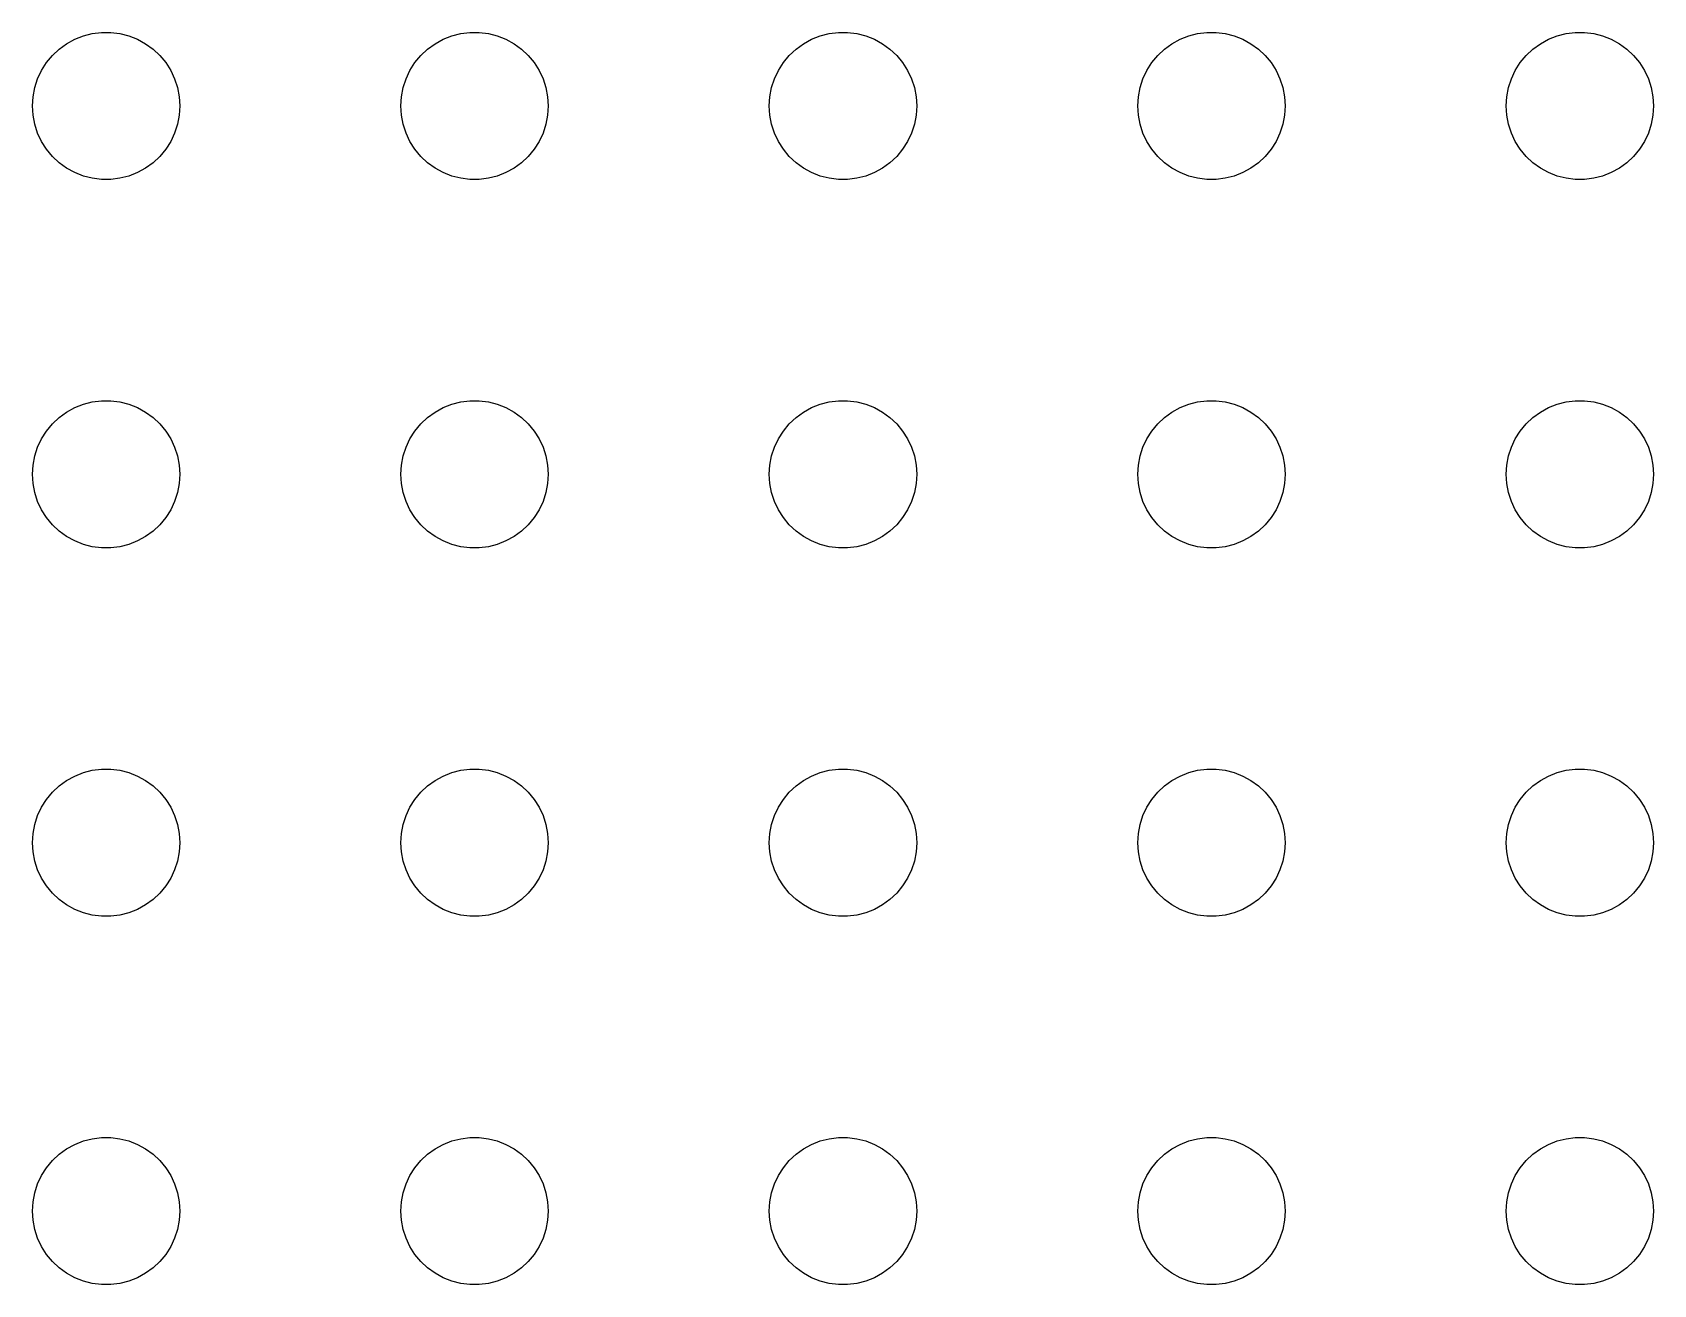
# Model space of a CAD drawing. Header units: metres. Extents: x -75 to 75, y -56 to 56.
# Drawn here: x -35.25 to -2.25, y -31.5 to -6 of the extents above; entities that cross this region are included whole.
import ezdxf

# ---------------------------------------------------------------- set-up
doc = ezdxf.new("R2010")
doc.units = ezdxf.units.M

msp = doc.modelspace()

# ---------------------------------------------------------------- linework, layer by layer
for p, q in [((-34.7061, -6.34422), (-34.5537, -6.23351)), ((-34.5537, -6.23351), (-34.3887, -6.14275)), ((-34.3887, -6.14275), (-34.2135, -6.07341)), ((-34.2135, -6.07341), (-34.0311, -6.02657)), ((-34.0311, -6.02657), (-33.8442, -6.00294)), ((-33.8442, -6.00294), (-33.6558, -6.00294)), ((-33.6558, -6.00294), (-33.4689, -6.02657)), ((-33.4689, -6.02657), (-33.2865, -6.07341)), ((-33.2865, -6.07341), (-33.1113, -6.14275)), ((-33.1113, -6.14275), (-32.9463, -6.23351)), ((-32.9463, -6.23351), (-32.7939, -6.34422)), ((-27.2061, -6.34422), (-27.0537, -6.23351)), ((-27.0537, -6.23351), (-26.8887, -6.14275)), ((-26.8887, -6.14275), (-26.7135, -6.07341)), ((-26.7135, -6.07341), (-26.5311, -6.02657)), ((-26.5311, -6.02657), (-26.3442, -6.00294)), ((-26.3442, -6.00294), (-26.1558, -6.00294)), ((-26.1558, -6.00294), (-25.9689, -6.02657)), ((-25.9689, -6.02657), (-25.7865, -6.07341)), ((-25.7865, -6.07341), (-25.6113, -6.14275)), ((-25.6113, -6.14275), (-25.4463, -6.23351)), ((-25.4463, -6.23351), (-25.2939, -6.34422)), ((-19.7061, -6.34422), (-19.5537, -6.23351)), ((-19.5537, -6.23351), (-19.3887, -6.14275)), ((-19.3887, -6.14275), (-19.2135, -6.07341)), ((-19.2135, -6.07341), (-19.0311, -6.02657)), ((-19.0311, -6.02657), (-18.8442, -6.00294)), ((-18.8442, -6.00294), (-18.6558, -6.00294)), ((-18.6558, -6.00294), (-18.4689, -6.02657)), ((-18.4689, -6.02657), (-18.2865, -6.07341)), ((-18.2865, -6.07341), (-18.1113, -6.14275)), ((-18.1113, -6.14275), (-17.9463, -6.23351)), ((-17.9463, -6.23351), (-17.7939, -6.34422)), ((-12.2061, -6.34422), (-12.0537, -6.23351)), ((-12.0537, -6.23351), (-11.8887, -6.14275)), ((-11.8887, -6.14275), (-11.7135, -6.07341)), ((-11.7135, -6.07341), (-11.5311, -6.02657)), ((-11.5311, -6.02657), (-11.3442, -6.00294)), ((-11.3442, -6.00294), (-11.1558, -6.00294)), ((-11.1558, -6.00294), (-10.9689, -6.02657)), ((-10.9689, -6.02657), (-10.7865, -6.07341)), ((-10.7865, -6.07341), (-10.6113, -6.14275)), ((-10.6113, -6.14275), (-10.4463, -6.23351)), ((-10.4463, -6.23351), (-10.2939, -6.34422)), ((-4.70613, -6.34422), (-4.55373, -6.23351)), ((-4.55373, -6.23351), (-4.38866, -6.14275)), ((-4.38866, -6.14275), (-4.21352, -6.07341)), ((-4.21352, -6.07341), (-4.03107, -6.02657)), ((-4.03107, -6.02657), (-3.84418, -6.00294)), ((-3.84418, -6.00294), (-3.65581, -6.00294)), ((-3.65581, -6.00294), (-3.46892, -6.02657)), ((-3.46892, -6.02657), (-3.28647, -6.07341)), ((-3.28647, -6.07341), (-3.11133, -6.14275)), ((-3.11133, -6.14275), (-2.94626, -6.23351)), ((-2.94626, -6.23351), (-2.79385, -6.34422)), ((-34.9635, -6.61832), (-34.8434, -6.47318)), ((-34.8434, -6.47318), (-34.7061, -6.34422)), ((-32.7939, -6.34422), (-32.6565, -6.47318)), ((-32.6565, -6.47318), (-32.5365, -6.61832)), ((-27.4635, -6.61832), (-27.3434, -6.47318)), ((-27.3434, -6.47318), (-27.2061, -6.34422)), ((-25.2939, -6.34422), (-25.1565, -6.47318)), ((-25.1565, -6.47318), (-25.0365, -6.61832)), ((-19.9635, -6.61832), (-19.8434, -6.47318)), ((-19.8434, -6.47318), (-19.7061, -6.34422)), ((-17.7939, -6.34422), (-17.6565, -6.47318)), ((-17.6565, -6.47318), (-17.5365, -6.61832)), ((-12.4635, -6.61832), (-12.3434, -6.47318)), ((-12.3434, -6.47318), (-12.2061, -6.34422)), ((-10.2939, -6.34422), (-10.1565, -6.47318)), ((-10.1565, -6.47318), (-10.0365, -6.61832)), ((-4.96352, -6.61832), (-4.84344, -6.47318)), ((-4.84344, -6.47318), (-4.70613, -6.34422)), ((-2.79385, -6.34422), (-2.65654, -6.47318)), ((-2.65654, -6.47318), (-2.53647, -6.61832)), ((-35.1447, -6.9478), (-35.0645, -6.77736)), ((-35.0645, -6.77736), (-34.9635, -6.61832)), ((-32.5365, -6.61832), (-32.4355, -6.77736)), ((-32.4355, -6.77736), (-32.3553, -6.9478)), ((-27.6447, -6.9478), (-27.5645, -6.77736)), ((-27.5645, -6.77736), (-27.4635, -6.61832)), ((-25.0365, -6.61832), (-24.9355, -6.77736)), ((-24.9355, -6.77736), (-24.8553, -6.9478)), ((-20.1447, -6.9478), (-20.0645, -6.77736)), ((-20.0645, -6.77736), (-19.9635, -6.61832)), ((-17.5365, -6.61832), (-17.4355, -6.77736)), ((-17.4355, -6.77736), (-17.3553, -6.9478)), ((-12.6447, -6.9478), (-12.5645, -6.77736)), ((-12.5645, -6.77736), (-12.4635, -6.61832)), ((-10.0365, -6.61832), (-9.93553, -6.77736)), ((-9.93553, -6.77736), (-9.85533, -6.9478)), ((-5.14465, -6.9478), (-5.06445, -6.77736)), ((-5.06445, -6.77736), (-4.96352, -6.61832)), ((-2.53647, -6.61832), (-2.43553, -6.77736)), ((-2.43553, -6.77736), (-2.35533, -6.9478)), ((-35.2382, -7.312), (-35.2029, -7.12695)), ((-35.2029, -7.12695), (-35.1447, -6.9478)), ((-32.3553, -6.9478), (-32.2971, -7.12695)), ((-32.2971, -7.12695), (-32.2618, -7.312)), ((-27.7382, -7.312), (-27.7029, -7.12695)), ((-27.7029, -7.12695), (-27.6447, -6.9478)), ((-24.8553, -6.9478), (-24.7971, -7.12695)), ((-24.7971, -7.12695), (-24.7618, -7.312)), ((-20.2382, -7.312), (-20.2029, -7.12695)), ((-20.2029, -7.12695), (-20.1447, -6.9478)), ((-17.3553, -6.9478), (-17.2971, -7.12695)), ((-17.2971, -7.12695), (-17.2618, -7.312)), ((-12.7382, -7.312), (-12.7029, -7.12695)), ((-12.7029, -7.12695), (-12.6447, -6.9478)), ((-9.85533, -6.9478), (-9.79712, -7.12695)), ((-9.79712, -7.12695), (-9.76183, -7.312)), ((-5.23816, -7.312), (-5.20287, -7.12695)), ((-5.20287, -7.12695), (-5.14465, -6.9478)), ((-2.35533, -6.9478), (-2.29712, -7.12695)), ((-2.29712, -7.12695), (-2.26183, -7.312)), ((-35.25, -7.5), (-35.2382, -7.312)), ((-35.2382, -7.68799), (-35.25, -7.5)), ((-32.2618, -7.312), (-32.25, -7.5)), ((-32.25, -7.5), (-32.2618, -7.68799)), ((-27.75, -7.5), (-27.7382, -7.312)), ((-27.7382, -7.68799), (-27.75, -7.5)), ((-24.7618, -7.312), (-24.75, -7.5)), ((-24.75, -7.5), (-24.7618, -7.68799)), ((-20.25, -7.5), (-20.2382, -7.312)), ((-20.2382, -7.68799), (-20.25, -7.5)), ((-17.2618, -7.312), (-17.25, -7.5)), ((-17.25, -7.5), (-17.2618, -7.68799)), ((-12.75, -7.5), (-12.7382, -7.312)), ((-12.7382, -7.68799), (-12.75, -7.5)), ((-9.76183, -7.312), (-9.75, -7.5)), ((-9.75, -7.5), (-9.76183, -7.68799)), ((-5.25, -7.5), (-5.23816, -7.312)), ((-5.23816, -7.68799), (-5.25, -7.5)), ((-2.26183, -7.312), (-2.25, -7.5)), ((-2.25, -7.5), (-2.26183, -7.68799)), ((-35.2029, -7.87303), (-35.2382, -7.68799)), ((-35.1447, -8.05219), (-35.2029, -7.87303)), ((-32.2971, -7.87303), (-32.3553, -8.05219)), ((-32.2618, -7.68799), (-32.2971, -7.87303)), ((-27.7029, -7.87303), (-27.7382, -7.68799)), ((-27.6447, -8.05219), (-27.7029, -7.87303)), ((-24.7971, -7.87303), (-24.8553, -8.05219)), ((-24.7618, -7.68799), (-24.7971, -7.87303)), ((-20.2029, -7.87303), (-20.2382, -7.68799)), ((-20.1447, -8.05219), (-20.2029, -7.87303)), ((-17.2971, -7.87303), (-17.3553, -8.05219)), ((-17.2618, -7.68799), (-17.2971, -7.87303)), ((-12.7029, -7.87303), (-12.7382, -7.68799)), ((-12.6447, -8.05219), (-12.7029, -7.87303)), ((-9.79712, -7.87303), (-9.85533, -8.05219)), ((-9.76183, -7.68799), (-9.79712, -7.87303)), ((-5.20287, -7.87303), (-5.23816, -7.68799)), ((-5.14465, -8.05219), (-5.20287, -7.87303)), ((-2.29712, -7.87303), (-2.35533, -8.05219)), ((-2.26183, -7.68799), (-2.29712, -7.87303)), ((-35.0645, -8.22263), (-35.1447, -8.05219)), ((-34.9635, -8.38167), (-35.0645, -8.22263)), ((-32.4355, -8.22263), (-32.5365, -8.38167)), ((-32.3553, -8.05219), (-32.4355, -8.22263)), ((-27.5645, -8.22263), (-27.6447, -8.05219)), ((-27.4635, -8.38167), (-27.5645, -8.22263)), ((-24.9355, -8.22263), (-25.0365, -8.38167)), ((-24.8553, -8.05219), (-24.9355, -8.22263)), ((-20.0645, -8.22263), (-20.1447, -8.05219)), ((-19.9635, -8.38167), (-20.0645, -8.22263)), ((-17.4355, -8.22263), (-17.5365, -8.38167)), ((-17.3553, -8.05219), (-17.4355, -8.22263)), ((-12.5645, -8.22263), (-12.6447, -8.05219)), ((-12.4635, -8.38167), (-12.5645, -8.22263)), ((-9.93553, -8.22263), (-10.0365, -8.38167)), ((-9.85533, -8.05219), (-9.93553, -8.22263)), ((-5.06445, -8.22263), (-5.14465, -8.05219)), ((-4.96352, -8.38167), (-5.06445, -8.22263)), ((-2.43553, -8.22263), (-2.53647, -8.38167)), ((-2.35533, -8.05219), (-2.43553, -8.22263)), ((-34.8434, -8.52681), (-34.9635, -8.38167)), ((-34.7061, -8.65576), (-34.8434, -8.52681)), ((-32.6565, -8.52681), (-32.7939, -8.65576)), ((-32.5365, -8.38167), (-32.6565, -8.52681)), ((-27.3434, -8.52681), (-27.4635, -8.38167)), ((-27.2061, -8.65576), (-27.3434, -8.52681)), ((-25.1565, -8.52681), (-25.2939, -8.65576)), ((-25.0365, -8.38167), (-25.1565, -8.52681)), ((-19.8434, -8.52681), (-19.9635, -8.38167)), ((-19.7061, -8.65576), (-19.8434, -8.52681)), ((-17.6565, -8.52681), (-17.7939, -8.65576)), ((-17.5365, -8.38167), (-17.6565, -8.52681)), ((-12.3434, -8.52681), (-12.4635, -8.38167)), ((-12.2061, -8.65576), (-12.3434, -8.52681)), ((-10.1565, -8.52681), (-10.2939, -8.65576)), ((-10.0365, -8.38167), (-10.1565, -8.52681)), ((-4.84344, -8.52681), (-4.96352, -8.38167)), ((-4.70613, -8.65576), (-4.84344, -8.52681)), ((-2.65654, -8.52681), (-2.79385, -8.65576)), ((-2.53647, -8.38167), (-2.65654, -8.52681)), ((-34.5537, -8.76648), (-34.7061, -8.65576)), ((-34.3887, -8.85724), (-34.5537, -8.76648)), ((-34.2135, -8.92657), (-34.3887, -8.85724)), ((-33.1113, -8.85724), (-33.2865, -8.92657)), ((-32.9463, -8.76648), (-33.1113, -8.85724)), ((-32.7939, -8.65576), (-32.9463, -8.76648)), ((-27.0537, -8.76648), (-27.2061, -8.65576)), ((-26.8887, -8.85724), (-27.0537, -8.76648)), ((-26.7135, -8.92657), (-26.8887, -8.85724)), ((-25.6113, -8.85724), (-25.7865, -8.92657)), ((-25.4463, -8.76648), (-25.6113, -8.85724)), ((-25.2939, -8.65576), (-25.4463, -8.76648)), ((-19.5537, -8.76648), (-19.7061, -8.65576)), ((-19.3887, -8.85724), (-19.5537, -8.76648)), ((-19.2135, -8.92657), (-19.3887, -8.85724)), ((-18.1113, -8.85724), (-18.2865, -8.92657)), ((-17.9463, -8.76648), (-18.1113, -8.85724)), ((-17.7939, -8.65576), (-17.9463, -8.76648)), ((-12.0537, -8.76648), (-12.2061, -8.65576)), ((-11.8887, -8.85724), (-12.0537, -8.76648)), ((-11.7135, -8.92657), (-11.8887, -8.85724)), ((-10.6113, -8.85724), (-10.7865, -8.92657)), ((-10.4463, -8.76648), (-10.6113, -8.85724)), ((-10.2939, -8.65576), (-10.4463, -8.76648)), ((-4.55373, -8.76648), (-4.70613, -8.65576)), ((-4.38866, -8.85724), (-4.55373, -8.76648)), ((-4.21352, -8.92657), (-4.38866, -8.85724)), ((-3.11133, -8.85724), (-3.28647, -8.92657)), ((-2.94626, -8.76648), (-3.11133, -8.85724)), ((-2.79385, -8.65576), (-2.94626, -8.76648)), ((-34.0311, -8.97342), (-34.2135, -8.92657)), ((-33.8442, -8.99704), (-34.0311, -8.97342)), ((-33.6558, -8.99704), (-33.8442, -8.99704)), ((-33.4689, -8.97342), (-33.6558, -8.99704)), ((-33.2865, -8.92657), (-33.4689, -8.97342)), ((-26.5311, -8.97342), (-26.7135, -8.92657)), ((-26.3442, -8.99704), (-26.5311, -8.97342)), ((-26.1558, -8.99704), (-26.3442, -8.99704)), ((-25.9689, -8.97342), (-26.1558, -8.99704)), ((-25.7865, -8.92657), (-25.9689, -8.97342)), ((-19.0311, -8.97342), (-19.2135, -8.92657)), ((-18.8442, -8.99704), (-19.0311, -8.97342)), ((-18.6558, -8.99704), (-18.8442, -8.99704)), ((-18.4689, -8.97342), (-18.6558, -8.99704)), ((-18.2865, -8.92657), (-18.4689, -8.97342)), ((-11.5311, -8.97342), (-11.7135, -8.92657)), ((-11.3442, -8.99704), (-11.5311, -8.97342)), ((-11.1558, -8.99704), (-11.3442, -8.99704)), ((-10.9689, -8.97342), (-11.1558, -8.99704)), ((-10.7865, -8.92657), (-10.9689, -8.97342)), ((-4.03107, -8.97342), (-4.21352, -8.92657)), ((-3.84418, -8.99704), (-4.03107, -8.97342)), ((-3.65581, -8.99704), (-3.84418, -8.99704)), ((-3.46892, -8.97342), (-3.65581, -8.99704)), ((-3.28647, -8.92657), (-3.46892, -8.97342)), ((-34.2135, -13.5734), (-34.0311, -13.5266)), ((-34.0311, -13.5266), (-33.8442, -13.5029)), ((-33.8442, -13.5029), (-33.6558, -13.5029)), ((-33.6558, -13.5029), (-33.4689, -13.5266)), ((-33.4689, -13.5266), (-33.2865, -13.5734)), ((-26.7135, -13.5734), (-26.5311, -13.5266)), ((-26.5311, -13.5266), (-26.3442, -13.5029)), ((-26.3442, -13.5029), (-26.1558, -13.5029)), ((-26.1558, -13.5029), (-25.9689, -13.5266)), ((-25.9689, -13.5266), (-25.7865, -13.5734)), ((-19.2135, -13.5734), (-19.0311, -13.5266)), ((-19.0311, -13.5266), (-18.8442, -13.5029)), ((-18.8442, -13.5029), (-18.6558, -13.5029)), ((-18.6558, -13.5029), (-18.4689, -13.5266)), ((-18.4689, -13.5266), (-18.2865, -13.5734)), ((-11.7135, -13.5734), (-11.5311, -13.5266)), ((-11.5311, -13.5266), (-11.3442, -13.5029)), ((-11.3442, -13.5029), (-11.1558, -13.5029)), ((-11.1558, -13.5029), (-10.9689, -13.5266)), ((-10.9689, -13.5266), (-10.7865, -13.5734)), ((-4.21352, -13.5734), (-4.03107, -13.5266)), ((-4.03107, -13.5266), (-3.84418, -13.5029)), ((-3.84418, -13.5029), (-3.65581, -13.5029)), ((-3.65581, -13.5029), (-3.46892, -13.5266)), ((-3.46892, -13.5266), (-3.28647, -13.5734)), ((-34.8434, -13.9732), (-34.7061, -13.8442)), ((-34.7061, -13.8442), (-34.5537, -13.7335)), ((-34.5537, -13.7335), (-34.3887, -13.6427)), ((-34.3887, -13.6427), (-34.2135, -13.5734)), ((-33.2865, -13.5734), (-33.1113, -13.6427)), ((-33.1113, -13.6427), (-32.9463, -13.7335)), ((-32.9463, -13.7335), (-32.7939, -13.8442)), ((-32.7939, -13.8442), (-32.6565, -13.9732)), ((-27.3434, -13.9732), (-27.2061, -13.8442)), ((-27.2061, -13.8442), (-27.0537, -13.7335)), ((-27.0537, -13.7335), (-26.8887, -13.6427)), ((-26.8887, -13.6427), (-26.7135, -13.5734)), ((-25.7865, -13.5734), (-25.6113, -13.6427)), ((-25.6113, -13.6427), (-25.4463, -13.7335)), ((-25.4463, -13.7335), (-25.2939, -13.8442)), ((-25.2939, -13.8442), (-25.1565, -13.9732)), ((-19.8434, -13.9732), (-19.7061, -13.8442)), ((-19.7061, -13.8442), (-19.5537, -13.7335)), ((-19.5537, -13.7335), (-19.3887, -13.6427)), ((-19.3887, -13.6427), (-19.2135, -13.5734)), ((-18.2865, -13.5734), (-18.1113, -13.6427)), ((-18.1113, -13.6427), (-17.9463, -13.7335)), ((-17.9463, -13.7335), (-17.7939, -13.8442)), ((-17.7939, -13.8442), (-17.6565, -13.9732)), ((-12.3434, -13.9732), (-12.2061, -13.8442)), ((-12.2061, -13.8442), (-12.0537, -13.7335)), ((-12.0537, -13.7335), (-11.8887, -13.6427)), ((-11.8887, -13.6427), (-11.7135, -13.5734)), ((-10.7865, -13.5734), (-10.6113, -13.6427)), ((-10.6113, -13.6427), (-10.4463, -13.7335)), ((-10.4463, -13.7335), (-10.2939, -13.8442)), ((-10.2939, -13.8442), (-10.1565, -13.9732)), ((-4.84344, -13.9732), (-4.70613, -13.8442)), ((-4.70613, -13.8442), (-4.55373, -13.7335)), ((-4.55373, -13.7335), (-4.38866, -13.6427)), ((-4.38866, -13.6427), (-4.21352, -13.5734)), ((-3.28647, -13.5734), (-3.11133, -13.6427)), ((-3.11133, -13.6427), (-2.94626, -13.7335)), ((-2.94626, -13.7335), (-2.79385, -13.8442)), ((-2.79385, -13.8442), (-2.65654, -13.9732)), ((-35.0645, -14.2774), (-34.9635, -14.1183)), ((-34.9635, -14.1183), (-34.8434, -13.9732)), ((-32.6565, -13.9732), (-32.5365, -14.1183)), ((-32.5365, -14.1183), (-32.4355, -14.2774)), ((-27.5645, -14.2774), (-27.4635, -14.1183)), ((-27.4635, -14.1183), (-27.3434, -13.9732)), ((-25.1565, -13.9732), (-25.0365, -14.1183)), ((-25.0365, -14.1183), (-24.9355, -14.2774)), ((-20.0645, -14.2774), (-19.9635, -14.1183)), ((-19.9635, -14.1183), (-19.8434, -13.9732)), ((-17.6565, -13.9732), (-17.5365, -14.1183)), ((-17.5365, -14.1183), (-17.4355, -14.2774)), ((-12.5645, -14.2774), (-12.4635, -14.1183)), ((-12.4635, -14.1183), (-12.3434, -13.9732)), ((-10.1565, -13.9732), (-10.0365, -14.1183)), ((-10.0365, -14.1183), (-9.93553, -14.2774)), ((-5.06445, -14.2774), (-4.96352, -14.1183)), ((-4.96352, -14.1183), (-4.84344, -13.9732)), ((-2.65654, -13.9732), (-2.53647, -14.1183)), ((-2.53647, -14.1183), (-2.43553, -14.2774)), ((-35.2029, -14.627), (-35.1447, -14.4478)), ((-35.1447, -14.4478), (-35.0645, -14.2774)), ((-32.4355, -14.2774), (-32.3553, -14.4478)), ((-32.3553, -14.4478), (-32.2971, -14.627)), ((-27.7029, -14.627), (-27.6447, -14.4478)), ((-27.6447, -14.4478), (-27.5645, -14.2774)), ((-24.9355, -14.2774), (-24.8553, -14.4478)), ((-24.8553, -14.4478), (-24.7971, -14.627)), ((-20.2029, -14.627), (-20.1447, -14.4478)), ((-20.1447, -14.4478), (-20.0645, -14.2774)), ((-17.4355, -14.2774), (-17.3553, -14.4478)), ((-17.3553, -14.4478), (-17.2971, -14.627)), ((-12.7029, -14.627), (-12.6447, -14.4478)), ((-12.6447, -14.4478), (-12.5645, -14.2774)), ((-9.93553, -14.2774), (-9.85533, -14.4478)), ((-9.85533, -14.4478), (-9.79712, -14.627)), ((-5.20287, -14.627), (-5.14465, -14.4478)), ((-5.14465, -14.4478), (-5.06445, -14.2774)), ((-2.43553, -14.2774), (-2.35533, -14.4478)), ((-2.35533, -14.4478), (-2.29712, -14.627)), ((-35.25, -15), (-35.2382, -14.812)), ((-35.2382, -14.812), (-35.2029, -14.627)), ((-32.2971, -14.627), (-32.2618, -14.812)), ((-32.2618, -14.812), (-32.25, -15)), ((-27.75, -15), (-27.7382, -14.812)), ((-27.7382, -14.812), (-27.7029, -14.627)), ((-24.7971, -14.627), (-24.7618, -14.812)), ((-24.7618, -14.812), (-24.75, -15)), ((-20.25, -15), (-20.2382, -14.812)), ((-20.2382, -14.812), (-20.2029, -14.627)), ((-17.2971, -14.627), (-17.2618, -14.812)), ((-17.2618, -14.812), (-17.25, -15)), ((-12.75, -15), (-12.7382, -14.812)), ((-12.7382, -14.812), (-12.7029, -14.627)), ((-9.79712, -14.627), (-9.76183, -14.812)), ((-9.76183, -14.812), (-9.75, -15)), ((-5.25, -15), (-5.23816, -14.812)), ((-5.23816, -14.812), (-5.20287, -14.627)), ((-2.29712, -14.627), (-2.26183, -14.812)), ((-2.26183, -14.812), (-2.25, -15)), ((-35.2382, -15.188), (-35.25, -15)), ((-32.25, -15), (-32.2618, -15.188)), ((-27.7382, -15.188), (-27.75, -15)), ((-24.75, -15), (-24.7618, -15.188)), ((-20.2382, -15.188), (-20.25, -15)), ((-17.25, -15), (-17.2618, -15.188)), ((-12.7382, -15.188), (-12.75, -15)), ((-9.75, -15), (-9.76183, -15.188)), ((-5.23816, -15.188), (-5.25, -15)), ((-2.25, -15), (-2.26183, -15.188)), ((-35.2029, -15.373), (-35.2382, -15.188)), ((-35.1447, -15.5522), (-35.2029, -15.373)), ((-32.2971, -15.373), (-32.3553, -15.5522)), ((-32.2618, -15.188), (-32.2971, -15.373)), ((-27.7029, -15.373), (-27.7382, -15.188)), ((-27.6447, -15.5522), (-27.7029, -15.373)), ((-24.7971, -15.373), (-24.8553, -15.5522)), ((-24.7618, -15.188), (-24.7971, -15.373)), ((-20.2029, -15.373), (-20.2382, -15.188)), ((-20.1447, -15.5522), (-20.2029, -15.373)), ((-17.2971, -15.373), (-17.3553, -15.5522)), ((-17.2618, -15.188), (-17.2971, -15.373)), ((-12.7029, -15.373), (-12.7382, -15.188)), ((-12.6447, -15.5522), (-12.7029, -15.373)), ((-9.79712, -15.373), (-9.85533, -15.5522)), ((-9.76183, -15.188), (-9.79712, -15.373)), ((-5.20287, -15.373), (-5.23816, -15.188)), ((-5.14465, -15.5522), (-5.20287, -15.373)), ((-2.29712, -15.373), (-2.35533, -15.5522)), ((-2.26183, -15.188), (-2.29712, -15.373)), ((-35.0645, -15.7226), (-35.1447, -15.5522)), ((-34.9635, -15.8817), (-35.0645, -15.7226)), ((-32.4355, -15.7226), (-32.5365, -15.8817)), ((-32.3553, -15.5522), (-32.4355, -15.7226)), ((-27.5645, -15.7226), (-27.6447, -15.5522)), ((-27.4635, -15.8817), (-27.5645, -15.7226)), ((-24.9355, -15.7226), (-25.0365, -15.8817)), ((-24.8553, -15.5522), (-24.9355, -15.7226)), ((-20.0645, -15.7226), (-20.1447, -15.5522)), ((-19.9635, -15.8817), (-20.0645, -15.7226)), ((-17.4355, -15.7226), (-17.5365, -15.8817)), ((-17.3553, -15.5522), (-17.4355, -15.7226)), ((-12.5645, -15.7226), (-12.6447, -15.5522)), ((-12.4635, -15.8817), (-12.5645, -15.7226)), ((-9.93553, -15.7226), (-10.0365, -15.8817)), ((-9.85533, -15.5522), (-9.93553, -15.7226)), ((-5.06445, -15.7226), (-5.14465, -15.5522)), ((-4.96352, -15.8817), (-5.06445, -15.7226)), ((-2.43553, -15.7226), (-2.53647, -15.8817)), ((-2.35533, -15.5522), (-2.43553, -15.7226)), ((-34.8434, -16.0268), (-34.9635, -15.8817)), ((-34.7061, -16.1558), (-34.8434, -16.0268)), ((-34.5537, -16.2665), (-34.7061, -16.1558)), ((-32.7939, -16.1558), (-32.9463, -16.2665)), ((-32.6565, -16.0268), (-32.7939, -16.1558)), ((-32.5365, -15.8817), (-32.6565, -16.0268)), ((-27.3434, -16.0268), (-27.4635, -15.8817)), ((-27.2061, -16.1558), (-27.3434, -16.0268)), ((-27.0537, -16.2665), (-27.2061, -16.1558)), ((-25.2939, -16.1558), (-25.4463, -16.2665)), ((-25.1565, -16.0268), (-25.2939, -16.1558)), ((-25.0365, -15.8817), (-25.1565, -16.0268)), ((-19.8434, -16.0268), (-19.9635, -15.8817)), ((-19.7061, -16.1558), (-19.8434, -16.0268)), ((-19.5537, -16.2665), (-19.7061, -16.1558)), ((-17.7939, -16.1558), (-17.9463, -16.2665)), ((-17.6565, -16.0268), (-17.7939, -16.1558)), ((-17.5365, -15.8817), (-17.6565, -16.0268)), ((-12.3434, -16.0268), (-12.4635, -15.8817)), ((-12.2061, -16.1558), (-12.3434, -16.0268)), ((-12.0537, -16.2665), (-12.2061, -16.1558)), ((-10.2939, -16.1558), (-10.4463, -16.2665)), ((-10.1565, -16.0268), (-10.2939, -16.1558)), ((-10.0365, -15.8817), (-10.1565, -16.0268)), ((-4.84344, -16.0268), (-4.96352, -15.8817)), ((-4.70613, -16.1558), (-4.84344, -16.0268)), ((-4.55373, -16.2665), (-4.70613, -16.1558)), ((-2.79385, -16.1558), (-2.94626, -16.2665)), ((-2.65654, -16.0268), (-2.79385, -16.1558)), ((-2.53647, -15.8817), (-2.65654, -16.0268)), ((-34.3887, -16.3572), (-34.5537, -16.2665)), ((-34.2135, -16.4266), (-34.3887, -16.3572)), ((-34.0311, -16.4734), (-34.2135, -16.4266)), ((-33.8442, -16.497), (-34.0311, -16.4734)), ((-33.6558, -16.497), (-33.8442, -16.497)), ((-33.4689, -16.4734), (-33.6558, -16.497)), ((-33.2865, -16.4266), (-33.4689, -16.4734)), ((-33.1113, -16.3572), (-33.2865, -16.4266)), ((-32.9463, -16.2665), (-33.1113, -16.3572)), ((-26.8887, -16.3572), (-27.0537, -16.2665)), ((-26.7135, -16.4266), (-26.8887, -16.3572)), ((-26.5311, -16.4734), (-26.7135, -16.4266)), ((-26.3442, -16.497), (-26.5311, -16.4734)), ((-26.1558, -16.497), (-26.3442, -16.497)), ((-25.9689, -16.4734), (-26.1558, -16.497)), ((-25.7865, -16.4266), (-25.9689, -16.4734)), ((-25.6113, -16.3572), (-25.7865, -16.4266)), ((-25.4463, -16.2665), (-25.6113, -16.3572)), ((-19.3887, -16.3572), (-19.5537, -16.2665)), ((-19.2135, -16.4266), (-19.3887, -16.3572)), ((-19.0311, -16.4734), (-19.2135, -16.4266)), ((-18.8442, -16.497), (-19.0311, -16.4734)), ((-18.6558, -16.497), (-18.8442, -16.497)), ((-18.4689, -16.4734), (-18.6558, -16.497)), ((-18.2865, -16.4266), (-18.4689, -16.4734)), ((-18.1113, -16.3572), (-18.2865, -16.4266)), ((-17.9463, -16.2665), (-18.1113, -16.3572)), ((-11.8887, -16.3572), (-12.0537, -16.2665)), ((-11.7135, -16.4266), (-11.8887, -16.3572)), ((-11.5311, -16.4734), (-11.7135, -16.4266)), ((-11.3442, -16.497), (-11.5311, -16.4734)), ((-11.1558, -16.497), (-11.3442, -16.497)), ((-10.9689, -16.4734), (-11.1558, -16.497)), ((-10.7865, -16.4266), (-10.9689, -16.4734)), ((-10.6113, -16.3572), (-10.7865, -16.4266)), ((-10.4463, -16.2665), (-10.6113, -16.3572)), ((-4.38866, -16.3572), (-4.55373, -16.2665)), ((-4.21352, -16.4266), (-4.38866, -16.3572)), ((-4.03107, -16.4734), (-4.21352, -16.4266)), ((-3.84418, -16.497), (-4.03107, -16.4734)), ((-3.65581, -16.497), (-3.84418, -16.497)), ((-3.46892, -16.4734), (-3.65581, -16.497)), ((-3.28647, -16.4266), (-3.46892, -16.4734)), ((-3.11133, -16.3572), (-3.28647, -16.4266)), ((-2.94626, -16.2665), (-3.11133, -16.3572)), ((-34.3887, -21.1427), (-34.2135, -21.0734)), ((-34.2135, -21.0734), (-34.0311, -21.0266)), ((-34.0311, -21.0266), (-33.8442, -21.003)), ((-33.8442, -21.003), (-33.6558, -21.003)), ((-33.6558, -21.003), (-33.4689, -21.0266)), ((-33.4689, -21.0266), (-33.2865, -21.0734)), ((-33.2865, -21.0734), (-33.1113, -21.1427)), ((-26.8887, -21.1427), (-26.7135, -21.0734)), ((-26.7135, -21.0734), (-26.5311, -21.0266)), ((-26.5311, -21.0266), (-26.3442, -21.003)), ((-26.3442, -21.003), (-26.1558, -21.003)), ((-26.1558, -21.003), (-25.9689, -21.0266)), ((-25.9689, -21.0266), (-25.7865, -21.0734)), ((-25.7865, -21.0734), (-25.6113, -21.1427)), ((-19.3887, -21.1427), (-19.2135, -21.0734)), ((-19.2135, -21.0734), (-19.0311, -21.0266)), ((-19.0311, -21.0266), (-18.8442, -21.003)), ((-18.8442, -21.003), (-18.6558, -21.003)), ((-18.6558, -21.003), (-18.4689, -21.0266)), ((-18.4689, -21.0266), (-18.2865, -21.0734)), ((-18.2865, -21.0734), (-18.1113, -21.1427)), ((-11.8887, -21.1427), (-11.7135, -21.0734)), ((-11.7135, -21.0734), (-11.5311, -21.0266)), ((-11.5311, -21.0266), (-11.3442, -21.003)), ((-11.3442, -21.003), (-11.1558, -21.003)), ((-11.1558, -21.003), (-10.9689, -21.0266)), ((-10.9689, -21.0266), (-10.7865, -21.0734)), ((-10.7865, -21.0734), (-10.6113, -21.1427)), ((-4.38866, -21.1427), (-4.21352, -21.0734)), ((-4.21352, -21.0734), (-4.03107, -21.0266)), ((-4.03107, -21.0266), (-3.84418, -21.003)), ((-3.84418, -21.003), (-3.65581, -21.003)), ((-3.65581, -21.003), (-3.46892, -21.0266)), ((-3.46892, -21.0266), (-3.28647, -21.0734)), ((-3.28647, -21.0734), (-3.11133, -21.1427)), ((-34.8434, -21.4732), (-34.7061, -21.3442)), ((-34.7061, -21.3442), (-34.5537, -21.2335)), ((-34.5537, -21.2335), (-34.3887, -21.1427)), ((-33.1113, -21.1427), (-32.9463, -21.2335)), ((-32.9463, -21.2335), (-32.7939, -21.3442)), ((-32.7939, -21.3442), (-32.6565, -21.4732)), ((-27.3434, -21.4732), (-27.2061, -21.3442)), ((-27.2061, -21.3442), (-27.0537, -21.2335)), ((-27.0537, -21.2335), (-26.8887, -21.1427)), ((-25.6113, -21.1427), (-25.4463, -21.2335)), ((-25.4463, -21.2335), (-25.2939, -21.3442)), ((-25.2939, -21.3442), (-25.1565, -21.4732)), ((-19.8434, -21.4732), (-19.7061, -21.3442)), ((-19.7061, -21.3442), (-19.5537, -21.2335)), ((-19.5537, -21.2335), (-19.3887, -21.1427)), ((-18.1113, -21.1427), (-17.9463, -21.2335)), ((-17.9463, -21.2335), (-17.7939, -21.3442)), ((-17.7939, -21.3442), (-17.6565, -21.4732)), ((-12.3434, -21.4732), (-12.2061, -21.3442)), ((-12.2061, -21.3442), (-12.0537, -21.2335)), ((-12.0537, -21.2335), (-11.8887, -21.1427)), ((-10.6113, -21.1427), (-10.4463, -21.2335)), ((-10.4463, -21.2335), (-10.2939, -21.3442)), ((-10.2939, -21.3442), (-10.1565, -21.4732)), ((-4.84344, -21.4732), (-4.70613, -21.3442)), ((-4.70613, -21.3442), (-4.55373, -21.2335)), ((-4.55373, -21.2335), (-4.38866, -21.1427)), ((-3.11133, -21.1427), (-2.94626, -21.2335)), ((-2.94626, -21.2335), (-2.79385, -21.3442)), ((-2.79385, -21.3442), (-2.65654, -21.4732)), ((-35.1447, -21.9478), (-35.0645, -21.7774)), ((-35.0645, -21.7774), (-34.9635, -21.6183)), ((-34.9635, -21.6183), (-34.8434, -21.4732)), ((-32.6565, -21.4732), (-32.5365, -21.6183)), ((-32.5365, -21.6183), (-32.4355, -21.7774)), ((-32.4355, -21.7774), (-32.3553, -21.9478)), ((-27.6447, -21.9478), (-27.5645, -21.7774)), ((-27.5645, -21.7774), (-27.4635, -21.6183)), ((-27.4635, -21.6183), (-27.3434, -21.4732)), ((-25.1565, -21.4732), (-25.0365, -21.6183)), ((-25.0365, -21.6183), (-24.9355, -21.7774)), ((-24.9355, -21.7774), (-24.8553, -21.9478)), ((-20.1447, -21.9478), (-20.0645, -21.7774)), ((-20.0645, -21.7774), (-19.9635, -21.6183)), ((-19.9635, -21.6183), (-19.8434, -21.4732)), ((-17.6565, -21.4732), (-17.5365, -21.6183)), ((-17.5365, -21.6183), (-17.4355, -21.7774)), ((-17.4355, -21.7774), (-17.3553, -21.9478)), ((-12.6447, -21.9478), (-12.5645, -21.7774)), ((-12.5645, -21.7774), (-12.4635, -21.6183)), ((-12.4635, -21.6183), (-12.3434, -21.4732)), ((-10.1565, -21.4732), (-10.0365, -21.6183)), ((-10.0365, -21.6183), (-9.93553, -21.7774)), ((-9.93553, -21.7774), (-9.85533, -21.9478)), ((-5.14465, -21.9478), (-5.06445, -21.7774)), ((-5.06445, -21.7774), (-4.96352, -21.6183)), ((-4.96352, -21.6183), (-4.84344, -21.4732)), ((-2.65654, -21.4732), (-2.53647, -21.6183)), ((-2.53647, -21.6183), (-2.43553, -21.7774)), ((-2.43553, -21.7774), (-2.35533, -21.9478)), ((-35.2029, -22.127), (-35.1447, -21.9478)), ((-32.3553, -21.9478), (-32.2971, -22.127)), ((-27.7029, -22.127), (-27.6447, -21.9478)), ((-24.8553, -21.9478), (-24.7971, -22.127)), ((-20.2029, -22.127), (-20.1447, -21.9478)), ((-17.3553, -21.9478), (-17.2971, -22.127)), ((-12.7029, -22.127), (-12.6447, -21.9478)), ((-9.85533, -21.9478), (-9.79712, -22.127)), ((-5.20287, -22.127), (-5.14465, -21.9478)), ((-2.35533, -21.9478), (-2.29712, -22.127)), ((-35.25, -22.5), (-35.2382, -22.312)), ((-35.2382, -22.312), (-35.2029, -22.127)), ((-32.2971, -22.127), (-32.2618, -22.312)), ((-32.2618, -22.312), (-32.25, -22.5)), ((-27.75, -22.5), (-27.7382, -22.312)), ((-27.7382, -22.312), (-27.7029, -22.127)), ((-24.7971, -22.127), (-24.7618, -22.312)), ((-24.7618, -22.312), (-24.75, -22.5)), ((-20.25, -22.5), (-20.2382, -22.312)), ((-20.2382, -22.312), (-20.2029, -22.127)), ((-17.2971, -22.127), (-17.2618, -22.312)), ((-17.2618, -22.312), (-17.25, -22.5)), ((-12.75, -22.5), (-12.7382, -22.312)), ((-12.7382, -22.312), (-12.7029, -22.127)), ((-9.79712, -22.127), (-9.76183, -22.312)), ((-9.76183, -22.312), (-9.75, -22.5)), ((-5.25, -22.5), (-5.23816, -22.312)), ((-5.23816, -22.312), (-5.20287, -22.127)), ((-2.29712, -22.127), (-2.26183, -22.312)), ((-2.26183, -22.312), (-2.25, -22.5)), ((-35.2382, -22.688), (-35.25, -22.5)), ((-35.2029, -22.873), (-35.2382, -22.688)), ((-32.2618, -22.688), (-32.2971, -22.873)), ((-32.25, -22.5), (-32.2618, -22.688)), ((-27.7382, -22.688), (-27.75, -22.5)), ((-27.7029, -22.873), (-27.7382, -22.688)), ((-24.7618, -22.688), (-24.7971, -22.873)), ((-24.75, -22.5), (-24.7618, -22.688)), ((-20.2382, -22.688), (-20.25, -22.5)), ((-20.2029, -22.873), (-20.2382, -22.688)), ((-17.2618, -22.688), (-17.2971, -22.873)), ((-17.25, -22.5), (-17.2618, -22.688)), ((-12.7382, -22.688), (-12.75, -22.5)), ((-12.7029, -22.873), (-12.7382, -22.688)), ((-9.76183, -22.688), (-9.79712, -22.873)), ((-9.75, -22.5), (-9.76183, -22.688)), ((-5.23816, -22.688), (-5.25, -22.5)), ((-5.20287, -22.873), (-5.23816, -22.688)), ((-2.26183, -22.688), (-2.29712, -22.873)), ((-2.25, -22.5), (-2.26183, -22.688)), ((-35.1447, -23.0522), (-35.2029, -22.873)), ((-35.0645, -23.2226), (-35.1447, -23.0522)), ((-32.3553, -23.0522), (-32.4355, -23.2226)), ((-32.2971, -22.873), (-32.3553, -23.0522)), ((-27.6447, -23.0522), (-27.7029, -22.873)), ((-27.5645, -23.2226), (-27.6447, -23.0522)), ((-24.8553, -23.0522), (-24.9355, -23.2226)), ((-24.7971, -22.873), (-24.8553, -23.0522)), ((-20.1447, -23.0522), (-20.2029, -22.873)), ((-20.0645, -23.2226), (-20.1447, -23.0522)), ((-17.3553, -23.0522), (-17.4355, -23.2226)), ((-17.2971, -22.873), (-17.3553, -23.0522)), ((-12.6447, -23.0522), (-12.7029, -22.873)), ((-12.5645, -23.2226), (-12.6447, -23.0522)), ((-9.85533, -23.0522), (-9.93553, -23.2226)), ((-9.79712, -22.873), (-9.85533, -23.0522)), ((-5.14465, -23.0522), (-5.20287, -22.873)), ((-5.06445, -23.2226), (-5.14465, -23.0522)), ((-2.35533, -23.0522), (-2.43553, -23.2226)), ((-2.29712, -22.873), (-2.35533, -23.0522)), ((-34.9635, -23.3817), (-35.0645, -23.2226)), ((-34.8434, -23.5268), (-34.9635, -23.3817)), ((-32.5365, -23.3817), (-32.6565, -23.5268)), ((-32.4355, -23.2226), (-32.5365, -23.3817)), ((-27.4635, -23.3817), (-27.5645, -23.2226)), ((-27.3434, -23.5268), (-27.4635, -23.3817)), ((-25.0365, -23.3817), (-25.1565, -23.5268)), ((-24.9355, -23.2226), (-25.0365, -23.3817)), ((-19.9635, -23.3817), (-20.0645, -23.2226)), ((-19.8434, -23.5268), (-19.9635, -23.3817)), ((-17.5365, -23.3817), (-17.6565, -23.5268)), ((-17.4355, -23.2226), (-17.5365, -23.3817)), ((-12.4635, -23.3817), (-12.5645, -23.2226)), ((-12.3434, -23.5268), (-12.4635, -23.3817)), ((-10.0365, -23.3817), (-10.1565, -23.5268)), ((-9.93553, -23.2226), (-10.0365, -23.3817)), ((-4.96352, -23.3817), (-5.06445, -23.2226)), ((-4.84344, -23.5268), (-4.96352, -23.3817)), ((-2.53647, -23.3817), (-2.65654, -23.5268)), ((-2.43553, -23.2226), (-2.53647, -23.3817)), ((-34.7061, -23.6558), (-34.8434, -23.5268)), ((-34.5537, -23.7665), (-34.7061, -23.6558)), ((-32.7939, -23.6558), (-32.9463, -23.7665)), ((-32.6565, -23.5268), (-32.7939, -23.6558)), ((-27.2061, -23.6558), (-27.3434, -23.5268)), ((-27.0537, -23.7665), (-27.2061, -23.6558)), ((-25.2939, -23.6558), (-25.4463, -23.7665)), ((-25.1565, -23.5268), (-25.2939, -23.6558)), ((-19.7061, -23.6558), (-19.8434, -23.5268)), ((-19.5537, -23.7665), (-19.7061, -23.6558)), ((-17.7939, -23.6558), (-17.9463, -23.7665)), ((-17.6565, -23.5268), (-17.7939, -23.6558)), ((-12.2061, -23.6558), (-12.3434, -23.5268)), ((-12.0537, -23.7665), (-12.2061, -23.6558)), ((-10.2939, -23.6558), (-10.4463, -23.7665)), ((-10.1565, -23.5268), (-10.2939, -23.6558)), ((-4.70613, -23.6558), (-4.84344, -23.5268)), ((-4.55373, -23.7665), (-4.70613, -23.6558)), ((-2.79385, -23.6558), (-2.94626, -23.7665)), ((-2.65654, -23.5268), (-2.79385, -23.6558)), ((-34.3887, -23.8572), (-34.5537, -23.7665)), ((-34.2135, -23.9266), (-34.3887, -23.8572)), ((-34.0311, -23.9734), (-34.2135, -23.9266)), ((-33.8442, -23.997), (-34.0311, -23.9734)), ((-33.6558, -23.997), (-33.8442, -23.997)), ((-33.4689, -23.9734), (-33.6558, -23.997)), ((-33.2865, -23.9266), (-33.4689, -23.9734)), ((-33.1113, -23.8572), (-33.2865, -23.9266)), ((-32.9463, -23.7665), (-33.1113, -23.8572)), ((-26.8887, -23.8572), (-27.0537, -23.7665)), ((-26.7135, -23.9266), (-26.8887, -23.8572)), ((-26.5311, -23.9734), (-26.7135, -23.9266)), ((-26.3442, -23.997), (-26.5311, -23.9734)), ((-26.1558, -23.997), (-26.3442, -23.997)), ((-25.9689, -23.9734), (-26.1558, -23.997)), ((-25.7865, -23.9266), (-25.9689, -23.9734)), ((-25.6113, -23.8572), (-25.7865, -23.9266)), ((-25.4463, -23.7665), (-25.6113, -23.8572)), ((-19.3887, -23.8572), (-19.5537, -23.7665)), ((-19.2135, -23.9266), (-19.3887, -23.8572)), ((-19.0311, -23.9734), (-19.2135, -23.9266)), ((-18.8442, -23.997), (-19.0311, -23.9734)), ((-18.6558, -23.997), (-18.8442, -23.997)), ((-18.4689, -23.9734), (-18.6558, -23.997)), ((-18.2865, -23.9266), (-18.4689, -23.9734)), ((-18.1113, -23.8572), (-18.2865, -23.9266)), ((-17.9463, -23.7665), (-18.1113, -23.8572)), ((-11.8887, -23.8572), (-12.0537, -23.7665)), ((-11.7135, -23.9266), (-11.8887, -23.8572)), ((-11.5311, -23.9734), (-11.7135, -23.9266)), ((-11.3442, -23.997), (-11.5311, -23.9734)), ((-11.1558, -23.997), (-11.3442, -23.997)), ((-10.9689, -23.9734), (-11.1558, -23.997)), ((-10.7865, -23.9266), (-10.9689, -23.9734)), ((-10.6113, -23.8572), (-10.7865, -23.9266)), ((-10.4463, -23.7665), (-10.6113, -23.8572)), ((-4.38866, -23.8572), (-4.55373, -23.7665)), ((-4.21352, -23.9266), (-4.38866, -23.8572)), ((-4.03107, -23.9734), (-4.21352, -23.9266)), ((-3.84418, -23.997), (-4.03107, -23.9734)), ((-3.65581, -23.997), (-3.84418, -23.997)), ((-3.46892, -23.9734), (-3.65581, -23.997)), ((-3.28647, -23.9266), (-3.46892, -23.9734)), ((-3.11133, -23.8572), (-3.28647, -23.9266)), ((-2.94626, -23.7665), (-3.11133, -23.8572)), ((-34.5537, -28.7335), (-34.3887, -28.6427)), ((-34.3887, -28.6427), (-34.2135, -28.5734)), ((-34.2135, -28.5734), (-34.0311, -28.5266)), ((-34.0311, -28.5266), (-33.8442, -28.503)), ((-33.8442, -28.503), (-33.6558, -28.503)), ((-33.6558, -28.503), (-33.4689, -28.5266)), ((-33.4689, -28.5266), (-33.2865, -28.5734)), ((-33.2865, -28.5734), (-33.1113, -28.6427)), ((-33.1113, -28.6427), (-32.9463, -28.7335)), ((-27.0537, -28.7335), (-26.8887, -28.6427)), ((-26.8887, -28.6427), (-26.7135, -28.5734)), ((-26.7135, -28.5734), (-26.5311, -28.5266)), ((-26.5311, -28.5266), (-26.3442, -28.503)), ((-26.3442, -28.503), (-26.1558, -28.503)), ((-26.1558, -28.503), (-25.9689, -28.5266)), ((-25.9689, -28.5266), (-25.7865, -28.5734)), ((-25.7865, -28.5734), (-25.6113, -28.6427)), ((-25.6113, -28.6427), (-25.4463, -28.7335)), ((-19.5537, -28.7335), (-19.3887, -28.6427)), ((-19.3887, -28.6427), (-19.2135, -28.5734)), ((-19.2135, -28.5734), (-19.0311, -28.5266)), ((-19.0311, -28.5266), (-18.8442, -28.503)), ((-18.8442, -28.503), (-18.6558, -28.503)), ((-18.6558, -28.503), (-18.4689, -28.5266)), ((-18.4689, -28.5266), (-18.2865, -28.5734)), ((-18.2865, -28.5734), (-18.1113, -28.6427)), ((-18.1113, -28.6427), (-17.9463, -28.7335)), ((-12.0537, -28.7335), (-11.8887, -28.6427)), ((-11.8887, -28.6427), (-11.7135, -28.5734)), ((-11.7135, -28.5734), (-11.5311, -28.5266)), ((-11.5311, -28.5266), (-11.3442, -28.503)), ((-11.3442, -28.503), (-11.1558, -28.503)), ((-11.1558, -28.503), (-10.9689, -28.5266)), ((-10.9689, -28.5266), (-10.7865, -28.5734)), ((-10.7865, -28.5734), (-10.6113, -28.6427)), ((-10.6113, -28.6427), (-10.4463, -28.7335)), ((-4.55373, -28.7335), (-4.38866, -28.6427)), ((-4.38866, -28.6427), (-4.21352, -28.5734)), ((-4.21352, -28.5734), (-4.03107, -28.5266)), ((-4.03107, -28.5266), (-3.84418, -28.503)), ((-3.84418, -28.503), (-3.65581, -28.503)), ((-3.65581, -28.503), (-3.46892, -28.5266)), ((-3.46892, -28.5266), (-3.28647, -28.5734)), ((-3.28647, -28.5734), (-3.11133, -28.6427)), ((-3.11133, -28.6427), (-2.94626, -28.7335)), ((-34.9635, -29.1183), (-34.8434, -28.9732)), ((-34.8434, -28.9732), (-34.7061, -28.8442)), ((-34.7061, -28.8442), (-34.5537, -28.7335)), ((-32.9463, -28.7335), (-32.7939, -28.8442)), ((-32.7939, -28.8442), (-32.6565, -28.9732)), ((-32.6565, -28.9732), (-32.5365, -29.1183)), ((-27.4635, -29.1183), (-27.3434, -28.9732)), ((-27.3434, -28.9732), (-27.2061, -28.8442)), ((-27.2061, -28.8442), (-27.0537, -28.7335)), ((-25.4463, -28.7335), (-25.2939, -28.8442)), ((-25.2939, -28.8442), (-25.1565, -28.9732)), ((-25.1565, -28.9732), (-25.0365, -29.1183)), ((-19.9635, -29.1183), (-19.8434, -28.9732)), ((-19.8434, -28.9732), (-19.7061, -28.8442)), ((-19.7061, -28.8442), (-19.5537, -28.7335)), ((-17.9463, -28.7335), (-17.7939, -28.8442)), ((-17.7939, -28.8442), (-17.6565, -28.9732)), ((-17.6565, -28.9732), (-17.5365, -29.1183)), ((-12.4635, -29.1183), (-12.3434, -28.9732)), ((-12.3434, -28.9732), (-12.2061, -28.8442)), ((-12.2061, -28.8442), (-12.0537, -28.7335)), ((-10.4463, -28.7335), (-10.2939, -28.8442)), ((-10.2939, -28.8442), (-10.1565, -28.9732)), ((-10.1565, -28.9732), (-10.0365, -29.1183)), ((-4.96352, -29.1183), (-4.84344, -28.9732)), ((-4.84344, -28.9732), (-4.70613, -28.8442)), ((-4.70613, -28.8442), (-4.55373, -28.7335)), ((-2.94626, -28.7335), (-2.79385, -28.8442)), ((-2.79385, -28.8442), (-2.65654, -28.9732)), ((-2.65654, -28.9732), (-2.53647, -29.1183)), ((-35.1447, -29.4478), (-35.0645, -29.2774)), ((-35.0645, -29.2774), (-34.9635, -29.1183)), ((-32.5365, -29.1183), (-32.4355, -29.2774)), ((-32.4355, -29.2774), (-32.3553, -29.4478)), ((-27.6447, -29.4478), (-27.5645, -29.2774)), ((-27.5645, -29.2774), (-27.4635, -29.1183)), ((-25.0365, -29.1183), (-24.9355, -29.2774)), ((-24.9355, -29.2774), (-24.8553, -29.4478)), ((-20.1447, -29.4478), (-20.0645, -29.2774)), ((-20.0645, -29.2774), (-19.9635, -29.1183)), ((-17.5365, -29.1183), (-17.4355, -29.2774)), ((-17.4355, -29.2774), (-17.3553, -29.4478)), ((-12.6447, -29.4478), (-12.5645, -29.2774)), ((-12.5645, -29.2774), (-12.4635, -29.1183)), ((-10.0365, -29.1183), (-9.93553, -29.2774)), ((-9.93553, -29.2774), (-9.85533, -29.4478)), ((-5.14465, -29.4478), (-5.06445, -29.2774)), ((-5.06445, -29.2774), (-4.96352, -29.1183)), ((-2.53647, -29.1183), (-2.43553, -29.2774)), ((-2.43553, -29.2774), (-2.35533, -29.4478)), ((-35.2382, -29.812), (-35.2029, -29.627)), ((-35.2029, -29.627), (-35.1447, -29.4478)), ((-32.3553, -29.4478), (-32.2971, -29.627)), ((-32.2971, -29.627), (-32.2618, -29.812)), ((-27.7382, -29.812), (-27.7029, -29.627)), ((-27.7029, -29.627), (-27.6447, -29.4478)), ((-24.8553, -29.4478), (-24.7971, -29.627)), ((-24.7971, -29.627), (-24.7618, -29.812)), ((-20.2382, -29.812), (-20.2029, -29.627)), ((-20.2029, -29.627), (-20.1447, -29.4478)), ((-17.3553, -29.4478), (-17.2971, -29.627)), ((-17.2971, -29.627), (-17.2618, -29.812)), ((-12.7382, -29.812), (-12.7029, -29.627)), ((-12.7029, -29.627), (-12.6447, -29.4478)), ((-9.85533, -29.4478), (-9.79712, -29.627)), ((-9.79712, -29.627), (-9.76183, -29.812)), ((-5.23816, -29.812), (-5.20287, -29.627)), ((-5.20287, -29.627), (-5.14465, -29.4478)), ((-2.35533, -29.4478), (-2.29712, -29.627)), ((-2.29712, -29.627), (-2.26183, -29.812)), ((-35.25, -30), (-35.2382, -29.812)), ((-35.2382, -30.188), (-35.25, -30)), ((-32.2618, -29.812), (-32.25, -30)), ((-32.25, -30), (-32.2618, -30.188)), ((-27.75, -30), (-27.7382, -29.812)), ((-27.7382, -30.188), (-27.75, -30)), ((-24.7618, -29.812), (-24.75, -30)), ((-24.75, -30), (-24.7618, -30.188)), ((-20.25, -30), (-20.2382, -29.812)), ((-20.2382, -30.188), (-20.25, -30)), ((-17.2618, -29.812), (-17.25, -30)), ((-17.25, -30), (-17.2618, -30.188)), ((-12.75, -30), (-12.7382, -29.812)), ((-12.7382, -30.188), (-12.75, -30)), ((-9.76183, -29.812), (-9.75, -30)), ((-9.75, -30), (-9.76183, -30.188)), ((-5.25, -30), (-5.23816, -29.812)), ((-5.23816, -30.188), (-5.25, -30)), ((-2.26183, -29.812), (-2.25, -30)), ((-2.25, -30), (-2.26183, -30.188)), ((-35.2029, -30.373), (-35.2382, -30.188)), ((-32.2618, -30.188), (-32.2971, -30.373)), ((-27.7029, -30.373), (-27.7382, -30.188)), ((-24.7618, -30.188), (-24.7971, -30.373)), ((-20.2029, -30.373), (-20.2382, -30.188)), ((-17.2618, -30.188), (-17.2971, -30.373)), ((-12.7029, -30.373), (-12.7382, -30.188)), ((-9.76183, -30.188), (-9.79712, -30.373)), ((-5.20287, -30.373), (-5.23816, -30.188)), ((-2.26183, -30.188), (-2.29712, -30.373)), ((-35.1447, -30.5522), (-35.2029, -30.373)), ((-35.0645, -30.7226), (-35.1447, -30.5522)), ((-32.3553, -30.5522), (-32.4355, -30.7226)), ((-32.2971, -30.373), (-32.3553, -30.5522)), ((-27.6447, -30.5522), (-27.7029, -30.373)), ((-27.5645, -30.7226), (-27.6447, -30.5522)), ((-24.8553, -30.5522), (-24.9355, -30.7226)), ((-24.7971, -30.373), (-24.8553, -30.5522)), ((-20.1447, -30.5522), (-20.2029, -30.373)), ((-20.0645, -30.7226), (-20.1447, -30.5522)), ((-17.3553, -30.5522), (-17.4355, -30.7226)), ((-17.2971, -30.373), (-17.3553, -30.5522)), ((-12.6447, -30.5522), (-12.7029, -30.373)), ((-12.5645, -30.7226), (-12.6447, -30.5522)), ((-9.85533, -30.5522), (-9.93553, -30.7226)), ((-9.79712, -30.373), (-9.85533, -30.5522)), ((-5.14465, -30.5522), (-5.20287, -30.373)), ((-5.06445, -30.7226), (-5.14465, -30.5522)), ((-2.35533, -30.5522), (-2.43553, -30.7226)), ((-2.29712, -30.373), (-2.35533, -30.5522)), ((-34.9635, -30.8817), (-35.0645, -30.7226)), ((-34.8434, -31.0268), (-34.9635, -30.8817)), ((-32.5365, -30.8817), (-32.6565, -31.0268)), ((-32.4355, -30.7226), (-32.5365, -30.8817)), ((-27.4635, -30.8817), (-27.5645, -30.7226)), ((-27.3434, -31.0268), (-27.4635, -30.8817)), ((-25.0365, -30.8817), (-25.1565, -31.0268)), ((-24.9355, -30.7226), (-25.0365, -30.8817)), ((-19.9635, -30.8817), (-20.0645, -30.7226)), ((-19.8434, -31.0268), (-19.9635, -30.8817)), ((-17.5365, -30.8817), (-17.6565, -31.0268)), ((-17.4355, -30.7226), (-17.5365, -30.8817)), ((-12.4635, -30.8817), (-12.5645, -30.7226)), ((-12.3434, -31.0268), (-12.4635, -30.8817)), ((-10.0365, -30.8817), (-10.1565, -31.0268)), ((-9.93553, -30.7226), (-10.0365, -30.8817)), ((-4.96352, -30.8817), (-5.06445, -30.7226)), ((-4.84344, -31.0268), (-4.96352, -30.8817)), ((-2.53647, -30.8817), (-2.65654, -31.0268)), ((-2.43553, -30.7226), (-2.53647, -30.8817)), ((-34.7061, -31.1558), (-34.8434, -31.0268)), ((-34.5537, -31.2665), (-34.7061, -31.1558)), ((-34.3887, -31.3572), (-34.5537, -31.2665)), ((-32.9463, -31.2665), (-33.1113, -31.3572)), ((-32.7939, -31.1558), (-32.9463, -31.2665)), ((-32.6565, -31.0268), (-32.7939, -31.1558)), ((-27.2061, -31.1558), (-27.3434, -31.0268)), ((-27.0537, -31.2665), (-27.2061, -31.1558)), ((-26.8887, -31.3572), (-27.0537, -31.2665)), ((-25.4463, -31.2665), (-25.6113, -31.3572)), ((-25.2939, -31.1558), (-25.4463, -31.2665)), ((-25.1565, -31.0268), (-25.2939, -31.1558)), ((-19.7061, -31.1558), (-19.8434, -31.0268)), ((-19.5537, -31.2665), (-19.7061, -31.1558)), ((-19.3887, -31.3572), (-19.5537, -31.2665)), ((-17.9463, -31.2665), (-18.1113, -31.3572)), ((-17.7939, -31.1558), (-17.9463, -31.2665)), ((-17.6565, -31.0268), (-17.7939, -31.1558)), ((-12.2061, -31.1558), (-12.3434, -31.0268)), ((-12.0537, -31.2665), (-12.2061, -31.1558)), ((-11.8887, -31.3572), (-12.0537, -31.2665)), ((-10.4463, -31.2665), (-10.6113, -31.3572)), ((-10.2939, -31.1558), (-10.4463, -31.2665)), ((-10.1565, -31.0268), (-10.2939, -31.1558)), ((-4.70613, -31.1558), (-4.84344, -31.0268)), ((-4.55373, -31.2665), (-4.70613, -31.1558)), ((-4.38866, -31.3572), (-4.55373, -31.2665)), ((-2.94626, -31.2665), (-3.11133, -31.3572)), ((-2.79385, -31.1558), (-2.94626, -31.2665)), ((-2.65654, -31.0268), (-2.79385, -31.1558)), ((-34.2135, -31.4266), (-34.3887, -31.3572)), ((-34.0311, -31.4734), (-34.2135, -31.4266)), ((-33.8442, -31.497), (-34.0311, -31.4734)), ((-33.6558, -31.497), (-33.8442, -31.497)), ((-33.4689, -31.4734), (-33.6558, -31.497)), ((-33.2865, -31.4266), (-33.4689, -31.4734)), ((-33.1113, -31.3572), (-33.2865, -31.4266)), ((-26.7135, -31.4266), (-26.8887, -31.3572)), ((-26.5311, -31.4734), (-26.7135, -31.4266)), ((-26.3442, -31.497), (-26.5311, -31.4734)), ((-26.1558, -31.497), (-26.3442, -31.497)), ((-25.9689, -31.4734), (-26.1558, -31.497)), ((-25.7865, -31.4266), (-25.9689, -31.4734)), ((-25.6113, -31.3572), (-25.7865, -31.4266)), ((-19.2135, -31.4266), (-19.3887, -31.3572)), ((-19.0311, -31.4734), (-19.2135, -31.4266)), ((-18.8442, -31.497), (-19.0311, -31.4734)), ((-18.6558, -31.497), (-18.8442, -31.497)), ((-18.4689, -31.4734), (-18.6558, -31.497)), ((-18.2865, -31.4266), (-18.4689, -31.4734)), ((-18.1113, -31.3572), (-18.2865, -31.4266)), ((-11.7135, -31.4266), (-11.8887, -31.3572)), ((-11.5311, -31.4734), (-11.7135, -31.4266)), ((-11.3442, -31.497), (-11.5311, -31.4734)), ((-11.1558, -31.497), (-11.3442, -31.497)), ((-10.9689, -31.4734), (-11.1558, -31.497)), ((-10.7865, -31.4266), (-10.9689, -31.4734)), ((-10.6113, -31.3572), (-10.7865, -31.4266)), ((-4.21352, -31.4266), (-4.38866, -31.3572)), ((-4.03107, -31.4734), (-4.21352, -31.4266)), ((-3.84418, -31.497), (-4.03107, -31.4734)), ((-3.65581, -31.497), (-3.84418, -31.497)), ((-3.46892, -31.4734), (-3.65581, -31.497)), ((-3.28647, -31.4266), (-3.46892, -31.4734)), ((-3.11133, -31.3572), (-3.28647, -31.4266))]:
    msp.add_line(p, q)

doc.saveas('drawing.dxf')
